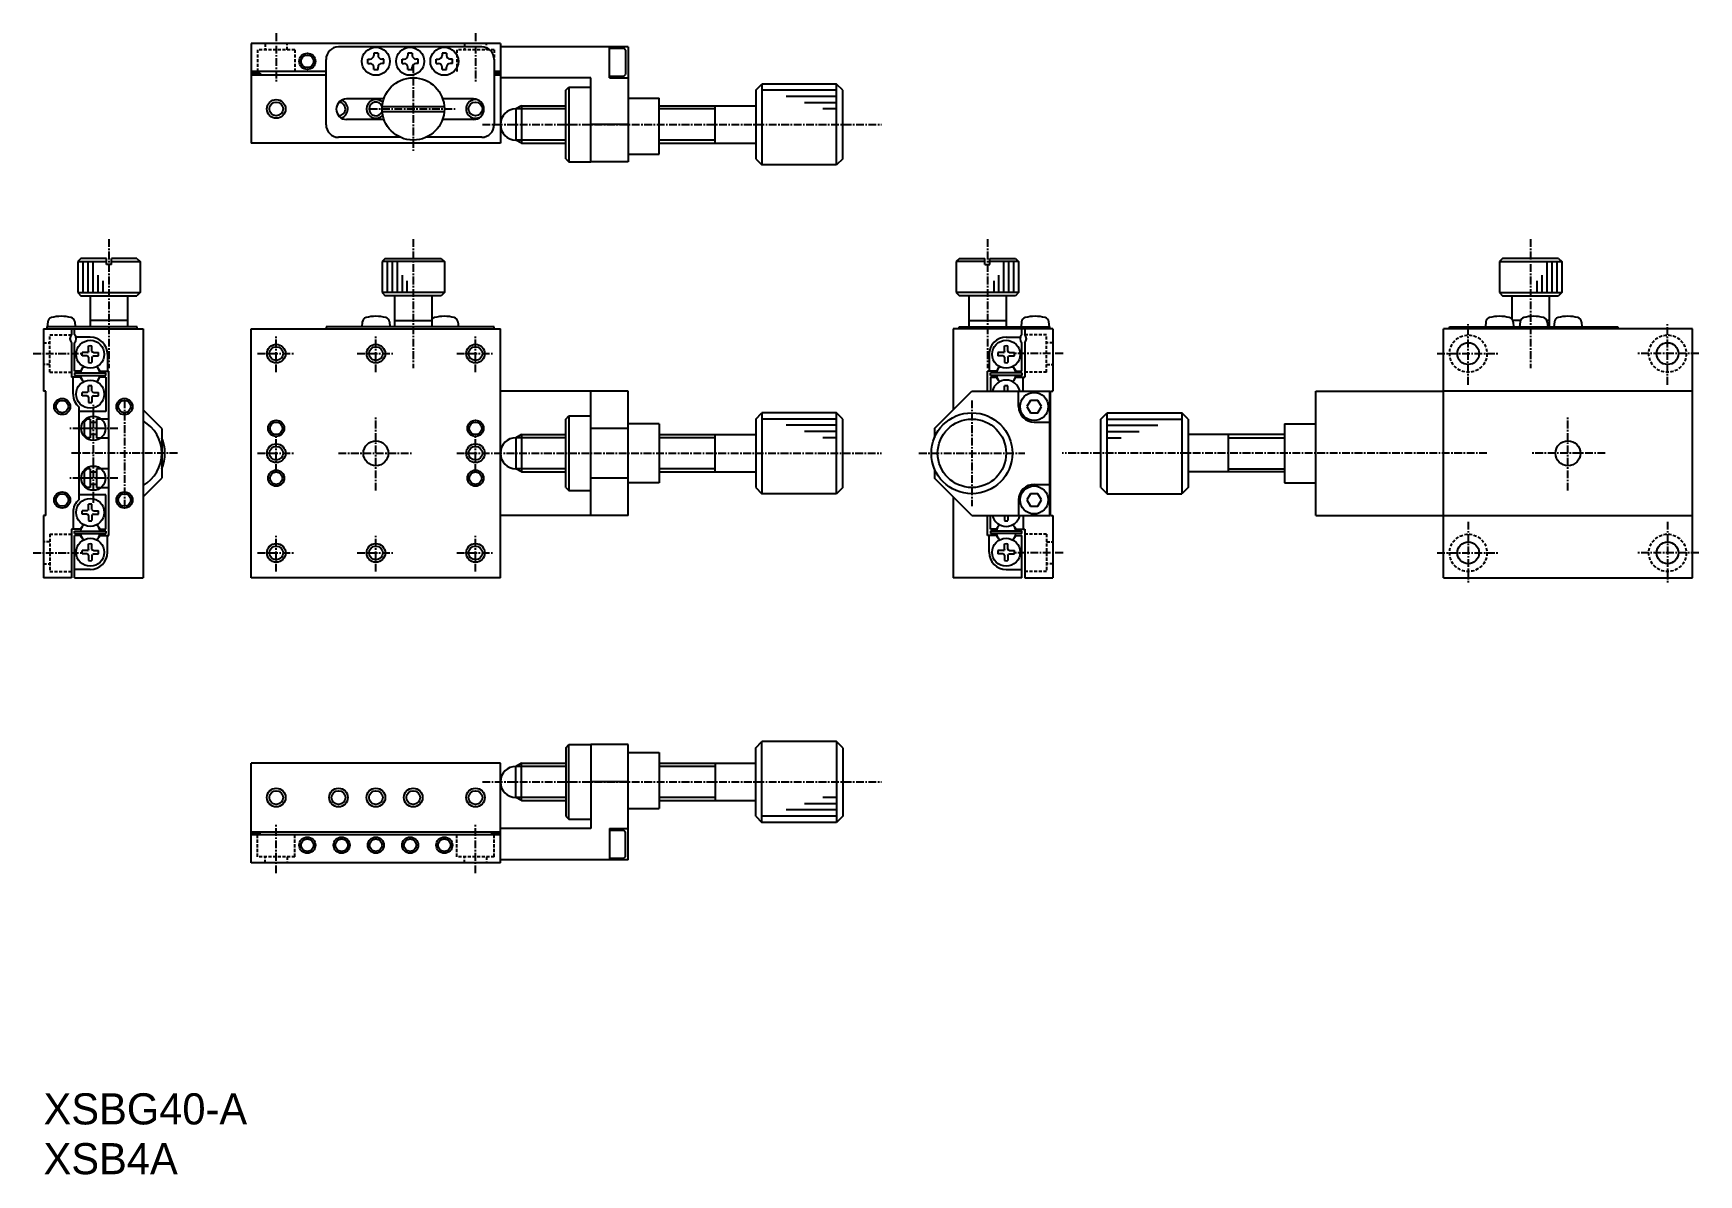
# Model space of a CAD drawing. Extents: x 40 to 307, y 28 to 211.
import ezdxf

# ---------------------------------------------------------------- set-up
doc = ezdxf.new("R2010")
doc.units = 0
doc.linetypes.add('CENTER', pattern=[2, 1.25, -0.25, 0.25, -0.25])
doc.linetypes.add('DASHED', pattern=[0.75, 0.5, -0.25])
doc.layers.get('0').update_dxf_attribs({"linetype": 'CONTINUOUS'})
doc.layers.add('CENTER', color=1, linetype='CENTER')

msp = doc.modelspace()

# ---------------------------------------------------------------- linework, layer by layer
at = {"color": 7, "linetype": 'CONTINUOUS'}
for p, q in [((114.82, 209.24), (74.82, 209.24)), ((74.82, 209.24), (74.82, 193.24)), ((111.82, 208.69), (88.82, 208.69)), ((114.82, 209.24), (114.82, 193.24)), ((135.32, 208.74), (114.82, 208.74)), ((132.32, 203.74), (132.32, 208.74)), ((135.32, 208.74), (135.32, 190.24)), ((86.82, 196.19), (86.82, 206.69)), ((93.52, 206.75), (93.88, 206.75)), ((93.52, 206.04), (93.52, 206.75)), ((93.52, 206.04), (93.88, 206.04)), ((94.47, 207.69), (94.47, 207.34)), ((95.17, 207.69), (94.47, 207.69)), ((95.17, 207.69), (95.17, 207.34)), ((96.12, 206.75), (95.76, 206.75)), ((96.12, 206.04), (95.76, 206.04)), ((96.12, 206.04), (96.12, 206.75)), ((99.02, 206.75), (99.38, 206.75)), ((99.02, 206.04), (99.02, 206.75)), ((99.02, 206.04), (99.38, 206.04)), ((99.97, 207.69), (99.97, 207.34)), ((100.67, 207.69), (99.97, 207.69)), ((100.67, 207.69), (100.67, 207.34)), ((101.62, 206.75), (101.26, 206.75)), ((101.62, 206.04), (101.26, 206.04)), ((101.62, 206.04), (101.62, 206.75)), ((104.52, 206.75), (104.88, 206.75)), ((104.52, 206.04), (104.52, 206.75)), ((104.52, 206.04), (104.88, 206.04)), ((105.47, 207.69), (105.47, 207.34)), ((106.17, 207.69), (105.47, 207.69)), ((106.17, 207.69), (106.17, 207.34)), ((107.12, 206.75), (106.76, 206.75)), ((107.12, 206.04), (106.76, 206.04)), ((107.12, 206.04), (107.12, 206.75)), ((113.82, 206.69), (113.82, 196.19)), ((132.32, 208.49), (134.62, 208.49)), ((134.92, 208.19), (134.62, 208.49)), ((134.92, 208.19), (134.92, 204.29)), ((86.82, 204.74), (74.82, 204.74)), ((76.22, 204.49), (74.82, 204.49)), ((74.82, 204.24), (86.82, 204.24)), ((76.22, 204.49), (76.22, 204.24)), ((94.47, 205.09), (94.47, 205.45)), ((94.47, 205.09), (95.17, 205.09)), ((95.17, 205.09), (95.17, 205.45)), ((99.97, 205.09), (99.97, 205.45)), ((99.97, 205.09), (100.67, 205.09)), ((100.67, 205.09), (100.67, 205.45)), ((105.47, 205.09), (105.47, 205.45)), ((105.47, 205.09), (106.17, 205.09)), ((106.17, 205.09), (106.17, 205.45)), ((114.82, 204.74), (113.82, 204.74)), ((113.82, 204.49), (114.82, 204.49)), ((113.82, 204.24), (114.82, 204.24)), ((129.32, 203.74), (114.82, 203.74)), ((129.32, 190.24), (129.32, 203.74)), ((132.32, 203.99), (134.62, 203.99)), ((132.32, 203.74), (135.32, 203.74)), ((134.62, 203.99), (134.92, 204.29)), ((125.32, 201.74), (125.82, 202.24)), ((125.32, 190.74), (125.32, 201.74)), ((125.82, 202.24), (129.32, 202.24)), ((155.82, 201.74), (156.82, 202.74)), ((155.82, 201.74), (155.82, 190.74)), ((168.82, 202.74), (156.82, 202.74)), ((169.82, 201.74), (168.82, 202.74)), ((169.82, 190.74), (169.82, 201.74)), ((96.08, 200.34), (90.12, 200.34)), ((95.84, 199.14), (105.8, 199.14)), ((95.84, 198.34), (105.8, 198.34)), ((110.52, 200.34), (105.56, 200.34)), ((118.19, 199.24), (117.32, 198.74)), ((117.32, 198.74), (117.32, 193.74)), ((118.19, 199.24), (125.32, 199.24)), ((118.19, 199.24), (118.19, 193.24)), ((135.32, 200.49), (140.32, 200.49)), ((140.32, 191.49), (140.32, 200.49)), ((140.32, 199.24), (155.82, 199.24)), ((149.32, 193.24), (149.32, 199.24)), ((96.12, 197.04), (90.12, 197.04)), ((110.52, 197.04), (105.52, 197.04)), ((135.32, 196.24), (129.32, 196.24)), ((114.82, 193.24), (74.82, 193.24)), ((98.75, 194.19), (88.82, 194.19)), ((111.82, 194.19), (102.89, 194.19)), ((118.19, 193.24), (117.32, 193.74)), ((118.19, 193.24), (125.32, 193.24)), ((140.32, 193.24), (155.82, 193.24)), ((125.32, 190.74), (125.82, 190.24)), ((125.82, 190.24), (129.32, 190.24)), ((135.32, 190.24), (129.32, 190.24)), ((135.32, 191.49), (140.32, 191.49)), ((155.82, 190.74), (156.82, 189.74)), ((169.82, 190.74), (168.82, 189.74)), ((168.82, 189.74), (156.82, 189.74)), ((47.45, 174.74), (46.95, 174.24)), ((46.95, 174.24), (46.95, 169.24)), ((51.55, 174.74), (47.45, 174.74)), ((51.55, 173.74), (51.55, 174.74)), ((52.35, 173.74), (52.35, 174.74)), ((56.45, 174.74), (52.35, 174.74)), ((56.45, 174.74), (56.95, 174.24)), ((56.95, 174.24), (56.95, 169.24)), ((96.32, 174.74), (95.82, 174.24)), ((95.82, 174.24), (95.82, 169.24)), ((96.32, 174.74), (105.32, 174.74)), ((105.32, 174.74), (105.82, 174.24)), ((105.82, 174.24), (105.82, 169.24)), ((188.54, 174.74), (188.04, 174.24)), ((188.04, 174.24), (188.04, 169.24)), ((188.54, 174.74), (192.64, 174.74)), ((192.64, 173.74), (192.64, 174.74)), ((193.44, 173.74), (193.44, 174.74)), ((193.44, 174.74), (197.54, 174.74)), ((197.54, 174.74), (198.04, 174.24)), ((198.04, 174.24), (198.04, 169.24)), ((275.76, 174.74), (275.26, 174.24)), ((275.26, 174.24), (275.26, 169.24)), ((284.76, 174.74), (275.76, 174.74)), ((284.76, 174.74), (285.26, 174.24)), ((285.26, 174.24), (285.26, 169.24)), ((52.35, 173.74), (51.55, 173.74)), ((192.64, 173.74), (193.44, 173.74)), ((46.95, 169.24), (47.45, 168.74)), ((47.45, 168.74), (56.45, 168.74)), ((48.95, 168.74), (48.95, 163.74)), ((54.95, 168.74), (54.95, 163.74)), ((56.95, 169.24), (56.45, 168.74)), ((95.82, 169.24), (96.32, 168.74)), ((105.32, 168.74), (96.32, 168.74)), ((97.82, 168.74), (97.82, 163.74)), ((103.82, 168.74), (103.82, 163.74)), ((105.82, 169.24), (105.32, 168.74)), ((188.04, 169.24), (188.54, 168.74)), ((197.54, 168.74), (188.54, 168.74)), ((190.04, 168.74), (190.04, 163.74)), ((196.04, 168.74), (196.04, 163.74)), ((198.04, 169.24), (197.54, 168.74)), ((275.26, 169.24), (275.76, 168.74)), ((275.76, 168.74), (284.76, 168.74)), ((277.26, 168.74), (277.26, 164.96)), ((283.26, 168.74), (283.26, 163.74)), ((285.26, 169.24), (284.76, 168.74)), ((41.45, 163.44), (41.45, 153.44)), ((41.45, 163.44), (57.45, 163.44)), ((42, 163.74), (42, 163.44)), ((56.5, 163.74), (42, 163.74)), ((42.12, 164.53), (42.05, 163.74)), ((45.95, 163.44), (45.95, 162.51)), ((46.45, 162.51), (46.45, 163.44)), ((46.49, 164.53), (46.55, 163.74)), ((54.95, 164.74), (48.95, 164.74)), ((56.5, 163.44), (56.5, 163.74)), ((57.45, 163.44), (57.45, 123.44)), ((74.82, 123.44), (74.82, 163.44)), ((74.82, 163.44), (114.82, 163.44)), ((113.82, 163.74), (86.82, 163.74)), ((86.82, 163.74), (86.82, 163.44)), ((92.64, 164.51), (92.57, 163.74)), ((97, 164.53), (97.07, 163.74)), ((97.82, 164.74), (103.82, 164.74)), ((108, 164.53), (108.07, 163.74)), ((113.82, 163.44), (113.82, 163.74)), ((114.82, 123.44), (114.82, 163.44)), ((187.54, 163.44), (187.54, 150.44)), ((203.54, 163.44), (187.54, 163.44)), ((188.49, 163.44), (188.49, 163.74)), ((188.49, 163.74), (202.99, 163.74)), ((190.04, 164.74), (196.04, 164.74)), ((198.51, 164.53), (198.44, 163.74)), ((198.54, 162.51), (198.54, 163.44)), ((199.04, 163.44), (199.04, 162.51)), ((202.87, 164.53), (202.94, 163.74)), ((202.99, 163.74), (202.99, 163.44)), ((203.54, 163.44), (203.54, 153.44)), ((266.26, 123.44), (266.26, 163.44)), ((306.26, 163.44), (266.26, 163.44)), ((267.26, 163.74), (294.26, 163.74)), ((267.26, 163.44), (267.26, 163.74)), ((273.08, 164.53), (273.01, 163.74)), ((278.63, 164.74), (277.39, 164.74)), ((277.44, 164.51), (277.51, 163.74)), ((278.58, 164.53), (278.51, 163.74)), ((283.26, 164.74), (282.89, 164.74)), ((282.94, 164.51), (283.01, 163.74)), ((284.08, 164.53), (284.01, 163.74)), ((288.44, 164.51), (288.51, 163.74)), ((294.26, 163.74), (294.26, 163.44)), ((306.26, 123.44), (306.26, 163.44)), ((45.95, 161.18), (45.95, 155.64)), ((46.45, 156.64), (46.45, 161.18)), ((48.95, 162.09), (46.67, 162.09)), ((48.68, 159.83), (48.69, 160.67)), ((49.23, 159.83), (49.21, 160.67)), ((195.77, 159.83), (195.78, 160.67)), ((196.04, 162.09), (198.32, 162.09)), ((196.32, 159.83), (196.3, 160.67)), ((198.54, 156.64), (198.54, 161.18)), ((199.04, 161.18), (199.04, 155.64)), ((48.45, 159.62), (47.63, 159.6)), ((48.45, 159.07), (47.63, 159.08)), ((48.45, 159.62), (48.62, 159.69)), ((48.45, 159.07), (48.62, 159)), ((48.68, 159.83), (48.62, 159.69)), ((48.68, 158.86), (48.62, 159)), ((48.68, 158.86), (48.69, 158.02)), ((49.23, 158.86), (49.21, 158.02)), ((49.23, 159.83), (49.29, 159.69)), ((49.23, 158.86), (49.29, 159)), ((49.45, 159.62), (49.29, 159.69)), ((49.45, 159.07), (49.29, 159)), ((49.45, 159.62), (50.28, 159.6)), ((49.45, 159.07), (50.28, 159.08)), ((51.7, 159.34), (51.7, 156.64)), ((193.29, 159.34), (193.29, 156.64)), ((195.54, 159.62), (194.72, 159.6)), ((195.54, 159.07), (194.72, 159.08)), ((195.54, 159.62), (195.71, 159.69)), ((195.54, 159.07), (195.71, 159)), ((195.77, 159.83), (195.71, 159.69)), ((195.77, 158.86), (195.71, 159)), ((195.77, 158.86), (195.78, 158.02)), ((196.32, 158.86), (196.3, 158.02)), ((196.32, 159.83), (196.37, 159.69)), ((196.32, 158.86), (196.37, 159)), ((196.54, 159.62), (196.37, 159.69)), ((196.54, 159.07), (196.37, 159)), ((196.54, 159.62), (197.37, 159.6)), ((196.54, 159.07), (197.37, 159.08)), ((47.4, 155.64), (45.95, 155.64)), ((46.2, 152.94), (46.2, 155.64)), ((47.4, 156.64), (46.45, 156.64)), ((46.45, 156.34), (46.45, 155.94)), ((46.45, 156.34), (51.45, 156.34)), ((46.45, 155.94), (51.45, 155.94)), ((47.57, 156.94), (47.4, 156.64)), ((47.57, 155.35), (47.4, 155.64)), ((50.33, 156.94), (50.5, 156.64)), ((50.33, 155.35), (50.5, 155.64)), ((50.5, 156.64), (51.95, 156.64)), ((51.45, 155.64), (50.5, 155.64)), ((51.45, 155.94), (51.45, 156.34)), ((51.45, 155.64), (51.45, 150.14)), ((51.95, 130.24), (51.95, 156.64)), ((194.49, 156.64), (193.04, 156.64)), ((193.04, 153.44), (193.04, 156.64)), ((193.54, 155.94), (193.54, 156.34)), ((198.54, 156.34), (193.54, 156.34)), ((198.54, 155.94), (193.54, 155.94)), ((193.54, 155.64), (194.49, 155.64)), ((193.54, 155.64), (193.54, 153.44)), ((194.66, 156.94), (194.49, 156.64)), ((194.66, 155.35), (194.49, 155.64)), ((197.42, 156.94), (197.59, 156.64)), ((197.42, 155.35), (197.59, 155.64)), ((197.59, 156.64), (198.54, 156.64)), ((197.59, 155.64), (199.04, 155.64)), ((198.54, 156.34), (198.54, 155.94)), ((198.79, 153.44), (198.79, 155.64)), ((41.8, 153.44), (41.45, 153.44)), ((41.8, 133.44), (41.8, 153.44)), ((48.45, 153.22), (47.63, 153.2)), ((48.45, 152.67), (47.63, 152.68)), ((48.45, 153.22), (48.62, 153.29)), ((48.45, 152.67), (48.62, 152.6)), ((48.68, 153.43), (48.62, 153.29)), ((48.68, 152.46), (48.62, 152.6)), ((48.68, 153.43), (48.69, 154.27)), ((48.68, 152.46), (48.69, 151.62)), ((49.23, 153.43), (49.21, 154.27)), ((49.23, 152.46), (49.21, 151.62)), ((49.23, 153.43), (49.29, 153.29)), ((49.23, 152.46), (49.29, 152.6)), ((49.45, 153.22), (49.29, 153.29)), ((49.45, 152.67), (49.29, 152.6)), ((49.45, 153.22), (50.28, 153.2)), ((49.45, 152.67), (50.28, 152.68)), ((135.32, 153.44), (114.82, 153.44)), ((129.32, 133.44), (129.32, 153.44)), ((135.32, 133.44), (135.32, 153.44)), ((184.54, 147.44), (190.54, 153.44)), ((190.54, 153.44), (203.04, 153.44)), ((195.77, 153.44), (195.78, 154.27)), ((196.31, 153.44), (196.3, 154.27)), ((198.04, 150.94), (198.04, 153.44)), ((203.04, 133.44), (203.04, 153.44)), ((203.19, 133.44), (203.19, 153.44)), ((203.19, 153.44), (203.54, 153.44)), ((245.76, 153.44), (266.26, 153.44)), ((245.76, 133.44), (245.76, 153.44)), ((306.26, 153.44), (266.26, 153.44)), ((47.15, 136.02), (47.15, 150.87)), ((51.45, 150.14), (47.15, 150.14)), ((60.45, 147.44), (57.45, 150.44)), ((155.82, 148.94), (156.82, 149.94)), ((168.82, 149.94), (156.82, 149.94)), ((169.82, 148.94), (168.82, 149.94)), ((199.96, 151.94), (199.39, 150.94)), ((199.39, 150.94), (199.96, 149.94)), ((201.12, 151.94), (199.96, 151.94)), ((199.96, 149.94), (201.12, 149.94)), ((201.7, 150.94), (201.12, 151.94)), ((201.12, 149.94), (201.7, 150.94)), ((211.26, 148.94), (212.26, 149.94)), ((212.26, 149.94), (224.26, 149.94)), ((225.26, 148.94), (224.26, 149.94)), ((47.95, 148.44), (48.45, 148.94)), ((47.95, 148.44), (47.95, 146.44)), ((48.95, 148.94), (48.45, 148.94)), ((48.95, 148.94), (48.95, 145.94)), ((48.95, 148.44), (49.95, 148.44)), ((49.95, 148.94), (49.95, 145.94)), ((51.95, 148.94), (49.95, 148.94)), ((60.45, 147.44), (60.45, 139.44)), ((125.32, 148.94), (125.82, 149.44)), ((125.32, 137.94), (125.32, 148.94)), ((125.82, 149.44), (129.32, 149.44)), ((135.32, 147.44), (129.32, 147.44)), ((140.32, 148.19), (135.32, 148.19)), ((140.32, 148.19), (140.32, 138.69)), ((155.82, 148.94), (155.82, 137.94)), ((169.82, 137.94), (169.82, 148.94)), ((184.54, 147.44), (184.54, 145.94)), ((200.54, 148.44), (203.04, 148.44)), ((211.26, 137.94), (211.26, 148.94)), ((225.26, 148.94), (225.26, 137.94)), ((240.76, 148.19), (240.76, 138.69)), ((240.76, 148.19), (245.76, 148.19)), ((47.95, 146.44), (48.45, 145.94)), ((48.95, 145.94), (48.45, 145.94)), ((49.95, 146.44), (48.95, 146.44)), ((49.95, 145.94), (51.95, 145.94)), ((118.19, 146.44), (117.32, 145.94)), ((117.32, 145.94), (117.32, 140.94)), ((118.19, 146.44), (125.32, 146.44)), ((118.19, 146.44), (118.19, 140.44)), ((140.32, 146.44), (155.82, 146.44)), ((149.32, 140.44), (149.32, 146.44)), ((240.76, 146.44), (225.26, 146.44)), ((231.76, 140.44), (231.76, 146.44)), ((47.95, 140.44), (48.45, 140.94)), ((47.95, 140.44), (47.95, 138.44)), ((48.95, 140.94), (48.45, 140.94)), ((48.95, 140.94), (48.95, 137.94)), ((48.95, 140.44), (49.95, 140.44)), ((49.95, 140.94), (49.95, 137.94)), ((51.95, 140.94), (49.95, 140.94)), ((57.45, 136.44), (60.45, 139.44)), ((118.19, 140.44), (117.32, 140.94)), ((118.19, 140.44), (125.32, 140.44)), ((135.32, 139.44), (129.32, 139.44)), ((140.32, 140.44), (155.82, 140.44)), ((184.54, 140.94), (184.54, 139.44)), ((190.54, 133.44), (184.54, 139.44)), ((240.76, 140.44), (225.26, 140.44)), ((51.45, 136.74), (47.15, 136.74)), ((47.95, 138.44), (48.45, 137.94)), ((48.95, 137.94), (48.45, 137.94)), ((49.95, 138.44), (48.95, 138.44)), ((49.95, 137.94), (51.95, 137.94)), ((51.45, 131.24), (51.45, 136.74)), ((125.32, 137.94), (125.82, 137.44)), ((125.82, 137.44), (129.32, 137.44)), ((140.32, 138.69), (135.32, 138.69)), ((155.82, 137.94), (156.82, 136.94)), ((168.82, 136.94), (156.82, 136.94)), ((169.82, 137.94), (168.82, 136.94)), ((187.54, 136.44), (187.54, 123.44)), ((199.96, 136.94), (199.39, 135.94)), ((201.12, 136.94), (199.96, 136.94)), ((200.54, 138.44), (203.04, 138.44)), ((201.7, 135.94), (201.12, 136.94)), ((211.26, 137.94), (212.26, 136.94)), ((212.26, 136.94), (224.26, 136.94)), ((225.26, 137.94), (224.26, 136.94)), ((240.76, 138.69), (245.76, 138.69)), ((46.2, 133.94), (46.2, 131.24)), ((48.45, 134.22), (47.63, 134.2)), ((48.45, 134.22), (48.62, 134.29)), ((48.68, 134.43), (48.62, 134.29)), ((48.68, 134.43), (48.69, 135.27)), ((49.23, 134.43), (49.21, 135.27)), ((49.23, 134.43), (49.29, 134.29)), ((49.45, 134.22), (49.29, 134.29)), ((49.45, 134.22), (50.28, 134.2)), ((198.04, 135.94), (198.04, 133.44)), ((199.39, 135.94), (199.96, 134.94)), ((199.96, 134.94), (201.12, 134.94)), ((201.12, 134.94), (201.7, 135.94)), ((41.8, 133.44), (41.45, 133.44)), ((41.45, 133.44), (41.45, 123.44)), ((45.95, 131.24), (45.95, 123.44)), ((47.4, 131.24), (45.95, 131.24)), ((47.57, 131.54), (47.4, 131.24)), ((48.45, 133.67), (47.63, 133.68)), ((48.45, 133.67), (48.62, 133.6)), ((48.68, 133.46), (48.62, 133.6)), ((48.68, 133.46), (48.69, 132.62)), ((49.23, 133.46), (49.21, 132.62)), ((49.23, 133.46), (49.29, 133.6)), ((49.45, 133.67), (49.29, 133.6)), ((49.45, 133.67), (50.28, 133.68)), ((50.33, 131.54), (50.5, 131.24)), ((50.5, 131.24), (51.45, 131.24)), ((135.32, 133.44), (114.82, 133.44)), ((190.54, 133.44), (203.04, 133.44)), ((193.04, 130.24), (193.04, 133.44)), ((193.54, 131.24), (193.54, 133.44)), ((194.49, 131.24), (193.54, 131.24)), ((194.66, 131.54), (194.49, 131.24)), ((195.77, 133.44), (195.78, 132.62)), ((196.31, 133.44), (196.3, 132.62)), ((197.42, 131.54), (197.59, 131.24)), ((197.59, 131.24), (199.04, 131.24)), ((198.79, 133.44), (198.79, 131.24)), ((199.04, 131.24), (199.04, 123.44)), ((203.19, 133.44), (203.54, 133.44)), ((203.54, 133.44), (203.54, 123.44)), ((245.76, 133.44), (266.26, 133.44)), ((266.26, 133.44), (306.26, 133.44)), ((46.45, 130.54), (46.45, 130.94)), ((46.45, 130.94), (51.45, 130.94)), ((46.45, 130.54), (51.45, 130.54)), ((46.45, 123.44), (46.45, 130.24)), ((47.4, 130.24), (46.45, 130.24)), ((47.57, 129.95), (47.4, 130.24)), ((48.68, 128.03), (48.69, 128.87)), ((49.23, 128.03), (49.21, 128.87)), ((50.5, 130.24), (50.33, 129.95)), ((50.5, 130.24), (51.95, 130.24)), ((51.45, 130.94), (51.45, 130.54)), ((51.7, 127.54), (51.7, 130.24)), ((194.49, 130.24), (193.04, 130.24)), ((193.29, 127.54), (193.29, 130.24)), ((193.54, 130.94), (193.54, 130.54)), ((198.54, 130.94), (193.54, 130.94)), ((198.54, 130.54), (193.54, 130.54)), ((194.49, 130.24), (194.66, 129.95)), ((195.77, 128.03), (195.78, 128.87)), ((196.32, 128.03), (196.3, 128.87)), ((197.42, 129.95), (197.59, 130.24)), ((197.59, 130.24), (198.54, 130.24)), ((198.54, 130.54), (198.54, 130.94)), ((198.54, 123.44), (198.54, 130.24)), ((48.45, 127.82), (47.63, 127.8)), ((48.45, 127.27), (47.63, 127.28)), ((48.45, 127.82), (48.62, 127.89)), ((48.45, 127.27), (48.62, 127.2)), ((48.68, 128.03), (48.62, 127.89)), ((48.68, 127.06), (48.62, 127.2)), ((48.68, 127.06), (48.69, 126.22)), ((49.23, 127.06), (49.21, 126.22)), ((49.23, 128.03), (49.29, 127.89)), ((49.23, 127.06), (49.29, 127.2)), ((49.45, 127.82), (49.29, 127.89)), ((49.45, 127.27), (49.29, 127.2)), ((49.45, 127.82), (50.28, 127.8)), ((49.45, 127.27), (50.28, 127.28)), ((195.54, 127.82), (194.72, 127.8)), ((195.54, 127.27), (194.72, 127.28)), ((195.54, 127.82), (195.71, 127.89)), ((195.54, 127.27), (195.71, 127.2)), ((195.77, 128.03), (195.71, 127.89)), ((195.77, 127.06), (195.71, 127.2)), ((195.77, 127.06), (195.78, 126.22)), ((196.32, 127.06), (196.3, 126.22)), ((196.32, 128.03), (196.37, 127.89)), ((196.32, 127.06), (196.37, 127.2)), ((196.54, 127.82), (196.37, 127.89)), ((196.54, 127.27), (196.37, 127.2)), ((196.54, 127.82), (197.37, 127.8)), ((196.54, 127.27), (197.37, 127.28)), ((45.95, 123.44), (41.45, 123.44)), ((48.95, 124.79), (46.45, 124.79)), ((46.45, 123.44), (57.45, 123.44)), ((114.82, 123.44), (74.82, 123.44)), ((198.54, 123.44), (187.54, 123.44)), ((196.04, 124.79), (198.54, 124.79)), ((199.04, 123.44), (203.54, 123.44)), ((266.26, 123.44), (306.26, 123.44)), ((125.32, 96.15), (125.82, 96.65)), ((125.82, 96.65), (129.32, 96.65)), ((135.32, 96.65), (129.32, 96.65)), ((129.32, 96.65), (129.32, 83.15)), ((135.32, 78.15), (135.32, 96.65)), ((155.82, 96.15), (156.82, 97.15)), ((168.82, 97.15), (156.82, 97.15)), ((169.82, 96.15), (168.82, 97.15)), ((114.82, 93.65), (74.82, 93.65)), ((74.82, 77.65), (74.82, 93.65)), ((114.82, 77.65), (114.82, 93.65)), ((118.19, 93.65), (117.32, 93.15)), ((118.19, 93.65), (125.32, 93.65)), ((118.19, 87.65), (118.19, 93.65)), ((125.32, 96.15), (125.32, 85.15)), ((135.32, 95.4), (140.32, 95.4)), ((140.32, 95.4), (140.32, 86.4)), ((140.32, 93.65), (155.82, 93.65)), ((149.32, 93.65), (149.32, 87.65)), ((155.82, 85.15), (155.82, 96.15)), ((169.82, 96.15), (169.82, 85.15)), ((117.32, 88.15), (117.32, 93.15)), ((135.32, 90.65), (129.32, 90.65)), ((118.19, 87.65), (117.32, 88.15)), ((118.19, 87.65), (125.32, 87.65)), ((135.32, 86.4), (140.32, 86.4)), ((140.32, 87.65), (155.82, 87.65)), ((129.32, 83.15), (114.82, 83.15)), ((125.32, 85.15), (125.82, 84.65)), ((125.82, 84.65), (129.32, 84.65)), ((132.32, 83.15), (135.32, 83.15)), ((132.32, 83.15), (132.32, 78.15)), ((155.82, 85.15), (156.82, 84.15)), ((168.82, 84.15), (156.82, 84.15)), ((169.82, 85.15), (168.82, 84.15)), ((74.82, 82.65), (114.82, 82.65)), ((76.22, 82.4), (74.82, 82.4)), ((114.82, 82.15), (74.82, 82.15)), ((76.22, 82.4), (76.22, 82.65)), ((113.42, 82.4), (113.42, 82.65)), ((113.42, 82.4), (114.82, 82.4)), ((132.32, 82.9), (134.62, 82.9)), ((134.62, 82.9), (134.92, 82.6)), ((134.92, 78.7), (134.92, 82.6)), ((114.82, 77.65), (74.82, 77.65)), ((135.32, 78.15), (114.82, 78.15)), ((132.32, 78.4), (134.62, 78.4)), ((134.92, 78.7), (134.62, 78.4))]:
    msp.add_line(p, q, dxfattribs=at)
at = {"color": 3, "linetype": 'DASHED'}
for p, q in [((77.07, 209.24), (77.07, 208.24)), ((80.57, 208.24), (80.57, 209.24)), ((109.07, 209.24), (109.07, 208.24)), ((112.57, 208.24), (112.57, 209.24)), ((81.82, 208.24), (75.82, 208.24)), ((75.82, 208.24), (75.82, 204.74)), ((81.82, 208.24), (81.82, 204.74)), ((113.82, 208.24), (107.82, 208.24)), ((107.82, 208.24), (107.82, 204.74)), ((113.82, 208.24), (113.82, 204.74)), ((41.45, 161.19), (42.45, 161.19)), ((42.45, 156.44), (42.45, 162.44)), ((42.45, 162.44), (45.9, 162.44)), ((202.54, 162.44), (199.09, 162.44)), ((202.54, 156.44), (202.54, 162.44)), ((203.54, 161.19), (202.54, 161.19)), ((42.45, 157.69), (41.45, 157.69)), ((42.45, 156.44), (45.95, 156.44)), ((202.54, 156.44), (199.04, 156.44)), ((202.54, 157.69), (203.54, 157.69)), ((42.45, 129.19), (41.45, 129.19)), ((42.45, 130.44), (42.45, 124.44)), ((42.45, 130.44), (45.95, 130.44)), ((202.54, 130.44), (199.04, 130.44)), ((202.54, 130.44), (202.54, 124.44)), ((202.54, 129.19), (203.54, 129.19)), ((41.45, 125.69), (42.45, 125.69)), ((42.45, 124.44), (45.95, 124.44)), ((202.54, 124.44), (199.04, 124.44)), ((203.54, 125.69), (202.54, 125.69)), ((75.82, 78.65), (75.82, 82.15)), ((81.82, 78.65), (81.82, 82.15)), ((107.82, 78.65), (107.82, 82.15)), ((113.82, 78.65), (113.82, 82.15)), ((81.82, 78.65), (75.82, 78.65)), ((77.07, 77.65), (77.07, 78.65)), ((80.57, 78.65), (80.57, 77.65)), ((113.82, 78.65), (107.82, 78.65)), ((109.07, 77.65), (109.07, 78.65)), ((112.57, 78.65), (112.57, 77.65))]:
    msp.add_line(p, q, dxfattribs=at)
at = {"color": 3, "linetype": 'CONTINUOUS'}
for p, q in [((125.82, 202.24), (125.82, 190.24)), ((156.82, 202.74), (156.82, 189.74)), ((168.82, 201.74), (156.82, 201.74)), ((168.82, 200.74), (160.7, 200.74)), ((168.82, 189.74), (168.82, 202.74)), ((125.32, 198.74), (117.32, 198.74)), ((149.32, 198.74), (140.32, 198.74)), ((168.82, 199.74), (163.65, 199.74)), ((168.82, 198.74), (166.59, 198.74)), ((125.32, 193.74), (117.32, 193.74)), ((149.32, 193.74), (140.32, 193.74)), ((46.95, 174.24), (51.55, 174.24)), ((47.75, 174.24), (47.75, 169.24)), ((48.55, 174.24), (48.55, 169.24)), ((49.35, 174.24), (49.35, 169.24)), ((52.35, 174.24), (56.95, 174.24)), ((105.82, 174.24), (95.82, 174.24)), ((96.62, 174.24), (96.62, 169.24)), ((97.42, 174.24), (97.42, 169.24)), ((98.22, 174.24), (98.22, 169.24)), ((192.64, 174.24), (188.04, 174.24)), ((198.04, 174.24), (193.44, 174.24)), ((195.64, 174.24), (195.64, 169.24)), ((196.44, 174.24), (196.44, 169.24)), ((197.24, 174.24), (197.24, 169.24)), ((275.26, 174.24), (285.26, 174.24)), ((282.86, 174.24), (282.86, 169.24)), ((283.66, 174.24), (283.66, 169.24)), ((284.46, 174.24), (284.46, 169.24)), ((50.15, 172.06), (50.15, 169.24)), ((99.02, 172.06), (99.02, 169.24)), ((194.84, 172.06), (194.84, 169.24)), ((282.06, 172.06), (282.06, 169.24)), ((46.95, 169.24), (56.95, 169.24)), ((50.95, 171.15), (50.95, 169.24)), ((105.82, 169.24), (95.82, 169.24)), ((99.82, 171.15), (99.82, 169.24)), ((198.04, 169.24), (188.04, 169.24)), ((194.04, 171.15), (194.04, 169.24)), ((275.26, 169.24), (285.26, 169.24)), ((281.26, 171.15), (281.26, 169.24)), ((156.82, 149.94), (156.82, 136.94)), ((168.82, 136.94), (168.82, 149.94)), ((212.26, 136.94), (212.26, 149.94)), ((224.26, 149.94), (224.26, 136.94)), ((125.82, 149.44), (125.82, 137.44)), ((168.82, 148.94), (156.82, 148.94)), ((168.82, 147.94), (160.7, 147.94)), ((212.26, 148.94), (224.26, 148.94)), ((212.26, 147.94), (220.38, 147.94)), ((125.32, 145.94), (117.32, 145.94)), ((149.32, 145.94), (140.32, 145.94)), ((168.82, 146.94), (163.65, 146.94)), ((168.82, 145.94), (166.59, 145.94)), ((212.26, 146.94), (217.43, 146.94)), ((212.26, 145.94), (214.5, 145.94)), ((231.76, 145.94), (240.76, 145.94)), ((125.32, 140.94), (117.32, 140.94)), ((149.32, 140.94), (140.32, 140.94)), ((231.76, 140.94), (240.76, 140.94)), ((125.82, 84.65), (125.82, 96.65)), ((156.82, 84.15), (156.82, 97.15)), ((168.82, 97.15), (168.82, 84.15)), ((125.32, 93.15), (117.32, 93.15)), ((149.32, 93.15), (140.32, 93.15)), ((125.32, 88.15), (117.32, 88.15)), ((149.32, 88.15), (140.32, 88.15)), ((168.82, 86.15), (160.7, 86.15)), ((168.82, 87.15), (163.65, 87.15)), ((168.82, 88.15), (166.59, 88.15)), ((168.82, 85.15), (156.82, 85.15))]:
    msp.add_line(p, q, dxfattribs=at)
at = {"color": 7, "linetype": 'CONTINUOUS'}
for centre, radius in [((94.82, 206.39), 2.25), ((100.32, 206.39), 2.25), ((105.82, 206.39), 2.25), ((100.82, 198.74), 5), ((78.82, 198.74), 1.1), ((110.82, 198.74), 1.1), ((48.95, 159.34), 2.25), ((78.82, 159.44), 1.1), ((94.82, 159.44), 1.1), ((110.82, 159.44), 1.1), ((196.04, 159.34), 2.25), ((270.26, 159.44), 1.75), ((302.26, 159.44), 1.75), ((48.95, 152.94), 2.25), ((200.54, 150.94), 2.25), ((190.54, 143.44), 6.5), ((78.82, 143.44), 1.1), ((94.82, 143.44), 2), ((110.82, 143.44), 1.1), ((286.26, 143.44), 2), ((200.54, 135.94), 2.25), ((48.95, 133.94), 2.25), ((48.95, 127.54), 2.25), ((78.82, 127.44), 1.1), ((94.82, 127.44), 1.1), ((110.82, 127.44), 1.1), ((196.04, 127.54), 2.25), ((270.26, 127.44), 1.75), ((302.26, 127.44), 1.75), ((78.82, 88.15), 1.1), ((88.82, 88.15), 1.1), ((94.82, 88.15), 1.1), ((100.82, 88.15), 1.1), ((110.82, 88.15), 1.1)]:
    msp.add_circle(centre, radius, dxfattribs=at)
at = {"color": 3, "linetype": 'CONTINUOUS'}
for centre, radius in [((83.82, 206.39), 1.3), ((83.82, 206.39), 1), ((78.82, 198.74), 1.5), ((78.82, 159.44), 1.5), ((94.82, 159.44), 1.5), ((110.82, 159.44), 1.5), ((44.45, 150.94), 1.3), ((44.45, 150.94), 1), ((54.45, 150.94), 1.3), ((54.45, 150.94), 1), ((49.45, 147.44), 1.95), ((78.82, 147.44), 1.3), ((78.82, 147.44), 1), ((110.82, 147.44), 1.3), ((110.82, 147.44), 1), ((190.54, 143.44), 5.5), ((78.82, 143.44), 1.5), ((110.82, 143.44), 1.5), ((49.45, 139.44), 1.95), ((78.82, 139.44), 1.3), ((78.82, 139.44), 1), ((110.82, 139.44), 1.3), ((110.82, 139.44), 1), ((44.45, 135.94), 1.3), ((44.45, 135.94), 1), ((54.45, 135.94), 1.3), ((54.45, 135.94), 1), ((78.82, 127.44), 1.5), ((94.82, 127.44), 1.5), ((110.82, 127.44), 1.5), ((78.82, 88.15), 1.5), ((88.82, 88.15), 1.5), ((94.82, 88.15), 1.5), ((100.82, 88.15), 1.5), ((110.82, 88.15), 1.5), ((83.82, 80.5), 1.3), ((83.82, 80.5), 1), ((89.32, 80.5), 1.3), ((89.32, 80.5), 1), ((94.82, 80.5), 1.3), ((94.82, 80.5), 1), ((100.32, 80.5), 1.3), ((100.32, 80.5), 1), ((105.82, 80.5), 1.3), ((105.82, 80.5), 1)]:
    msp.add_circle(centre, radius, dxfattribs=at)
at = {"color": 3, "linetype": 'DASHED'}
for centre in [(270.26, 159.44), (302.26, 159.44), (270.26, 127.44), (302.26, 127.44)]:
    msp.add_circle(centre, 3, dxfattribs=at)
at = {"color": 7, "linetype": 'CONTINUOUS'}
for centre, radius, start, end in [((88.82, 206.69), 2, 90, 180), ((111.82, 206.69), 2, 0, 90), ((93.88, 207.34), 0.59, 270, 0), ((93.88, 205.45), 0.59, 0, 90), ((95.76, 207.34), 0.59, 180, 270), ((95.76, 205.45), 0.59, 90, 180), ((99.38, 207.34), 0.59, 270, 0), ((99.38, 205.45), 0.59, 0, 90), ((101.26, 207.34), 0.59, 180, 270), ((101.26, 205.45), 0.59, 90, 180), ((104.88, 207.34), 0.59, 270, 0), ((104.88, 205.45), 0.59, 0, 90), ((106.76, 207.34), 0.59, 180, 270), ((106.76, 205.45), 0.59, 90, 180), ((90.12, 198.69), 1.65, 90, 270), ((88.82, 198.74), 1.1, 271.4032, 84.1917), ((94.82, 198.74), 1.1, 22.3316, 337.6684), ((110.52, 198.69), 1.65, 270, 90), ((117.32, 196.24), 2.5, 90, 270), ((88.82, 196.19), 2, 180, 270), ((111.82, 196.19), 2, 270, 0), ((42.92, 164.46), 0.8, 105.4427, 175), ((44.3, 159.44), 6, 74.7184, 105.4427), ((45.69, 164.46), 0.8, 5, 74.5573), ((93.46, 164.44), 0.821, 105.2816, 175), ((94.82, 159.44), 6, 74.5573, 105.2816), ((96.2, 164.46), 0.8, 5, 74.5573), ((104.46, 164.44), 0.821, 105.2816, 140.6662), ((105.82, 159.44), 6, 74.5573, 105.2816), ((107.2, 164.46), 0.8, 5, 74.5573), ((199.31, 164.46), 0.8, 105.4427, 175), ((200.69, 159.44), 6, 74.5573, 105.2816), ((202.08, 164.46), 0.8, 5, 74.5573), ((273.88, 164.46), 0.8, 105.4427, 175), ((275.26, 159.44), 6, 74.7184, 105.4427), ((276.63, 164.44), 0.821, 5, 74.7184), ((279.38, 164.46), 0.8, 105.4427, 175), ((280.76, 159.44), 6, 74.7184, 105.4427), ((282.13, 164.44), 0.821, 5, 74.7184), ((284.88, 164.46), 0.8, 105.4427, 175), ((286.26, 159.44), 6, 74.7184, 105.4427), ((287.63, 164.44), 0.821, 5, 74.7184), ((46.7, 161.84), 1, 138.5904, 221.4096), ((45.7, 161.84), 1, 318.5904, 41.4096), ((48.95, 159.34), 1.35, 78.8959, 101.1041), ((48.95, 159.34), 2.75, 0, 90), ((196.04, 159.34), 2.75, 90, 180), ((196.04, 159.34), 1.35, 78.8959, 101.1041), ((199.29, 161.84), 1, 138.5904, 221.4096), ((198.29, 161.84), 1, 318.5904, 41.4096), ((48.95, 159.34), 1.35, 168.8959, 191.1041), ((48.95, 159.34), 1.35, 258.8959, 281.1041), ((48.95, 159.34), 1.35, 348.8959, 11.1041), ((196.04, 159.34), 1.35, 168.8959, 191.1041), ((196.04, 159.34), 1.35, 258.8959, 281.1041), ((196.04, 159.34), 1.35, 348.8959, 11.1041), ((48.95, 156.14), 1.59, 130.7431, 172.7624), ((48.95, 156.14), 1.59, 187.2376, 229.2569), ((49.07, 156.03), 1.75, 131.1419, 148.6217), ((49.07, 156.26), 1.75, 211.3783, 228.8581), ((48.84, 156.03), 1.75, 31.3783, 48.8581), ((48.95, 156.14), 1.59, 7.2376, 49.2569), ((48.95, 156.14), 1.59, 310.7431, 352.7624), ((48.84, 156.26), 1.75, 311.1419, 328.6217), ((196.04, 152.94), 2.25, 12.8396, 167.1604), ((196.04, 156.14), 1.59, 130.7431, 172.7624), ((196.04, 156.14), 1.59, 187.2376, 229.2569), ((196.16, 156.03), 1.75, 131.1419, 148.6217), ((196.16, 156.26), 1.75, 211.3783, 228.8581), ((195.93, 156.03), 1.75, 31.3783, 48.8581), ((196.04, 156.14), 1.59, 7.2376, 49.2569), ((196.04, 156.14), 1.59, 310.7431, 352.7624), ((195.93, 156.26), 1.75, 311.1419, 328.6217), ((48.95, 152.94), 2.75, 180, 229.1148), ((48.95, 152.94), 1.35, 168.8959, 191.1041), ((48.95, 152.94), 1.35, 78.8959, 101.1041), ((48.95, 152.94), 1.35, 348.8959, 11.1041), ((196.04, 152.94), 1.35, 78.8959, 101.1041), ((48.95, 152.94), 1.35, 258.8959, 281.1041), ((200.54, 150.94), 2.5, 180, 270), ((54.45, 143.44), 6, 300, 60), ((54.45, 143.44), 6.5, 337.3801, 22.6199), ((117.32, 143.44), 2.5, 90, 270), ((200.54, 135.94), 2.5, 90, 180), ((48.95, 133.94), 2.75, 130.8852, 180), ((48.95, 133.94), 1.35, 168.8959, 191.1041), ((48.95, 133.94), 1.35, 78.8959, 101.1041), ((48.95, 133.94), 1.35, 348.8959, 11.1041), ((48.95, 130.74), 1.59, 130.7431, 172.7624), ((49.07, 130.63), 1.75, 131.1419, 148.6217), ((48.95, 133.94), 1.35, 258.8959, 281.1041), ((48.84, 130.63), 1.75, 31.3783, 48.8581), ((48.95, 130.74), 1.59, 7.2376, 49.2569), ((196.04, 133.94), 2.25, 192.8396, 347.1604), ((196.04, 130.74), 1.59, 130.7431, 172.7624), ((196.16, 130.63), 1.75, 131.1419, 148.6217), ((196.04, 133.94), 1.35, 258.8959, 281.1041), ((195.93, 130.63), 1.75, 31.3783, 48.8581), ((196.04, 130.74), 1.59, 7.2376, 49.2569), ((48.95, 130.74), 1.59, 187.2376, 229.2569), ((49.07, 130.86), 1.75, 211.3783, 228.8581), ((48.95, 127.54), 1.35, 78.8959, 101.1041), ((48.95, 130.74), 1.59, 310.7431, 352.7624), ((48.84, 130.86), 1.75, 311.1419, 328.6217), ((196.04, 130.74), 1.59, 187.2376, 229.2569), ((196.16, 130.86), 1.75, 211.3783, 228.8581), ((196.04, 127.54), 1.35, 78.8959, 101.1041), ((196.04, 130.74), 1.59, 310.7431, 352.7624), ((195.93, 130.86), 1.75, 311.1419, 328.6217), ((48.95, 127.54), 1.35, 168.8959, 191.1041), ((48.95, 127.54), 1.35, 258.8959, 281.1041), ((48.95, 127.54), 2.75, 270, 0), ((48.95, 127.54), 1.35, 348.8959, 11.1041), ((196.04, 127.54), 2.75, 180, 270), ((196.04, 127.54), 1.35, 168.8959, 191.1041), ((196.04, 127.54), 1.35, 258.8959, 281.1041), ((196.04, 127.54), 1.35, 348.8959, 11.1041), ((117.32, 90.65), 2.5, 90, 270)]:
    msp.add_arc(centre, radius, start, end, dxfattribs=at)
at = {"color": 3, "linetype": 'CONTINUOUS'}
for centre, start, end in [((88.82, 198.74), 286.0128, 69.5821), ((94.82, 198.74), 42.5988, 317.4012), ((110.82, 198.74), 74.8496, 304.0745)]:
    msp.add_arc(centre, 1.5, start, end, dxfattribs=at)
at = {"layer": 'CENTER', "color": 1, "linetype": 'CENTER'}
for p, q in [((78.82, 210.89), (78.82, 202.95)), ((110.82, 210.89), (110.82, 202.95)), ((100.82, 205.74), (100.82, 191.74)), ((93.82, 198.74), (107.82, 198.74)), ((111.93, 196.24), (176.04, 196.24)), ((51.95, 177.82), (51.95, 157.09)), ((100.82, 177.82), (100.82, 157.09)), ((193.04, 177.82), (193.04, 157.09)), ((280.26, 177.82), (280.26, 157.09)), ((270.26, 154.44), (270.26, 164.44)), ((302.26, 154.44), (302.26, 164.44)), ((78.82, 156.44), (78.82, 162.44)), ((94.82, 156.44), (94.82, 162.44)), ((110.82, 156.44), (110.82, 162.44)), ((39.81, 159.44), (47.75, 159.44)), ((75.82, 159.44), (81.82, 159.44)), ((91.82, 159.44), (97.82, 159.44)), ((107.82, 159.44), (113.82, 159.44)), ((205.19, 159.44), (197.25, 159.44)), ((265.26, 159.44), (275.26, 159.44)), ((307.26, 159.44), (297.26, 159.44)), ((49.45, 143.49), (49.45, 151.39)), ((54.45, 151.94), (54.45, 134.94)), ((190.54, 151.94), (190.54, 134.94)), ((53.4, 147.44), (45.5, 147.44)), ((94.82, 137.44), (94.82, 149.44)), ((286.26, 137.44), (286.26, 149.44)), ((78.82, 140.44), (78.82, 146.44)), ((110.82, 140.44), (110.82, 146.44)), ((62.95, 143.44), (45.95, 143.44)), ((49.45, 135.49), (49.45, 143.39)), ((75.82, 143.44), (81.82, 143.44)), ((88.82, 143.44), (100.82, 143.44)), ((107.82, 143.44), (176.04, 143.44)), ((182.04, 143.44), (199.04, 143.44)), ((273.26, 143.44), (205.04, 143.44)), ((292.26, 143.44), (280.26, 143.44)), ((53.4, 139.44), (45.5, 139.44)), ((270.26, 132.44), (270.26, 122.44)), ((302.26, 132.44), (302.26, 122.44)), ((78.82, 124.44), (78.82, 130.44)), ((94.82, 124.44), (94.82, 130.44)), ((110.82, 124.44), (110.82, 130.44)), ((39.81, 127.44), (47.75, 127.44)), ((75.82, 127.44), (81.82, 127.44)), ((91.82, 127.44), (97.82, 127.44)), ((107.82, 127.44), (113.82, 127.44)), ((205.19, 127.44), (197.25, 127.44)), ((265.26, 127.44), (275.26, 127.44)), ((307.26, 127.44), (297.26, 127.44)), ((111.93, 90.65), (176.04, 90.65)), ((78.82, 76), (78.82, 83.94)), ((110.82, 76), (110.82, 83.94))]:
    msp.add_line(p, q, dxfattribs=at)

# ---------------------------------------------------------------- texts
at = {"color": 7, "linetype": 'CONTINUOUS'}
for s, p in [('XSBG40-A', (41.45, 35.65)), ('XSB4A', (41.45, 27.65))]:
    msp.add_text(s, height=5, dxfattribs=at).set_placement(p)

doc.saveas('drawing.dxf')
